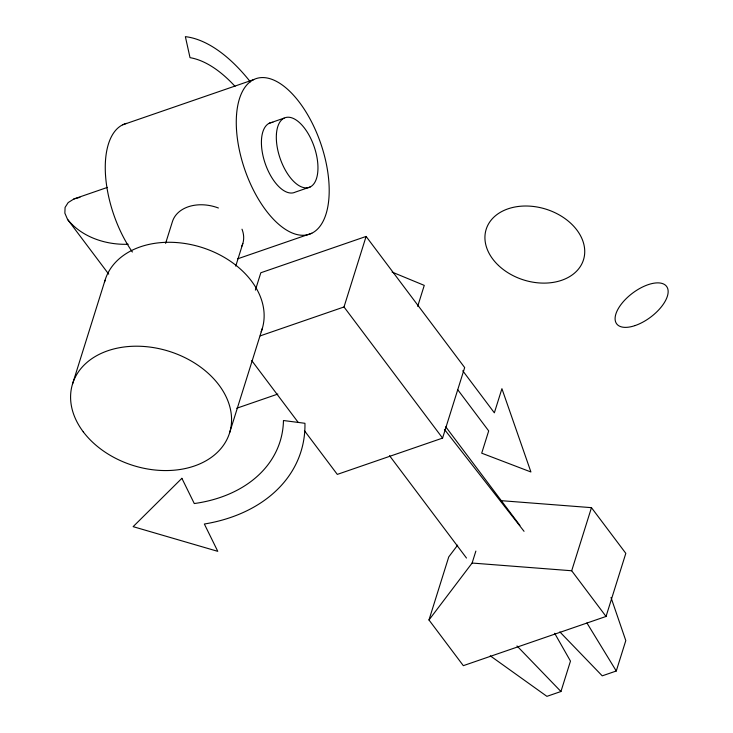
<?xml version="1.0" encoding="UTF-8"?>
<svg xmlns="http://www.w3.org/2000/svg" width="733" height="733" viewBox="0 0 733 733"><rect width="100%" height="100%" fill="white"/><g stroke="black" fill="none" stroke-linecap="round" stroke-linejoin="round"><path stroke-width="1.1" d="M72.475 384.193L105.048 280.263M165.603 243.365L172.365 221.797A36.87 26.828 17.4 0 1 218.407 207.998M235.733 266.134L242.834 243.484M255.386 290.121L260.829 272.758L366.106 236.447L464.676 367.572L442.576 438.096L337.299 474.398L304.442 430.692M229.676 432.58L262.249 328.65M260.215 335.87L344.006 306.971L366.106 236.447M417.682 306.367L424.26 285.384L392.082 272.08M500.941 500.648L591.467 507.657L625.817 553.351L606.044 616.453L463.329 665.665L428.979 619.971L448.761 556.878L457.658 545.123M428.979 619.971L472.116 563.045L475.864 551.079M606.044 616.453L571.694 570.76L591.467 507.657M490.267 655.833L546.91 696.35L560.947 691.512L570.476 661.102L554.652 633.275M559.838 631.901L602.233 675.844L616.27 671.007L625.799 640.596L611.001 597.459M107.485 187.373L73.923 198.955L68.169 202.583L65.081 207.421L64.861 213.147L67.528 219.369L108.713 274.151M122.658 124.812L253.673 79.631M269.194 123.272L284.111 118.123M310.178 186.979L295.262 192.128A36.87 18.004 71 0 1 264.705 162.03A36.87 18.004 71 0 1 272.868 122.365M237.721 258.795L311.827 233.241M236.741 408.235L277.844 394.061M73.923 198.955L79.943 197.324M128.202 244.254C105.992 245.079 81.711 237.171 67.528 219.369M472.116 563.045L571.694 570.76M516.985 645.938L560.947 691.512M444.409 429.364L524.04 531.315M462.743 370.77L494.354 412.826L501.922 388.692L530.921 471.979L481.709 453.177L488.691 430.903L457.768 389.764M445.728 426.771L519.944 525.442M344.006 306.971L442.576 438.096M389.525 455.679L466.481 558.042M251.731 360.581L298.276 422.501M586.922 622.958L616.27 671.007M104.453 282.407A82.243 59.849 17.4 0 1 201.731 247.406A82.243 59.849 17.4 0 1 261.159 331.811M242 229.191A36.87 26.828 17.4 0 1 241.743 246.288M132.389 252.015A82.243 40.159 71 0 1 105.378 172.594A82.243 40.159 71 0 1 126.607 123.373M235.018 86.338A139.013 67.885 71 0 0 190.021 57.66L185.367 36.65A163.752 79.961 71 0 1 250.374 81.894M181.885 478.319L133.131 526.651L217.783 551.344L204.351 524.022A163.752 119.177 17.4 0 0 304.946 423.298L283.46 420.522A139.013 101.172 17.4 0 1 194.282 503.544L181.885 478.319M83.232 431.783A82.243 59.849 17.4 0 0 222.511 446.58A82.243 59.849 17.4 0 0 147.489 346.791A82.243 59.849 17.4 0 0 83.232 431.783M276.442 133.855A36.87 18.004 71 0 0 305.533 187.877A36.87 18.004 71 0 0 309.473 135.935A36.87 18.004 71 0 0 276.442 133.855M236.548 114.715A82.243 40.159 71 0 0 301.446 235.238A82.243 40.159 71 0 0 310.251 119.36A82.243 40.159 71 0 0 236.548 114.715M498.458 265.428A50.989 37.108 17.4 0 0 582.607 262.212A50.989 37.108 17.4 0 0 523.417 206.055A50.989 37.108 17.4 0 0 498.458 265.428M635.227 325.525A31.198 15.017 -36.9 0 0 667.112 287.217A31.198 15.017 -36.9 0 0 622.537 302.592A31.198 15.017 -36.9 0 0 635.227 325.525"/></g></svg>
